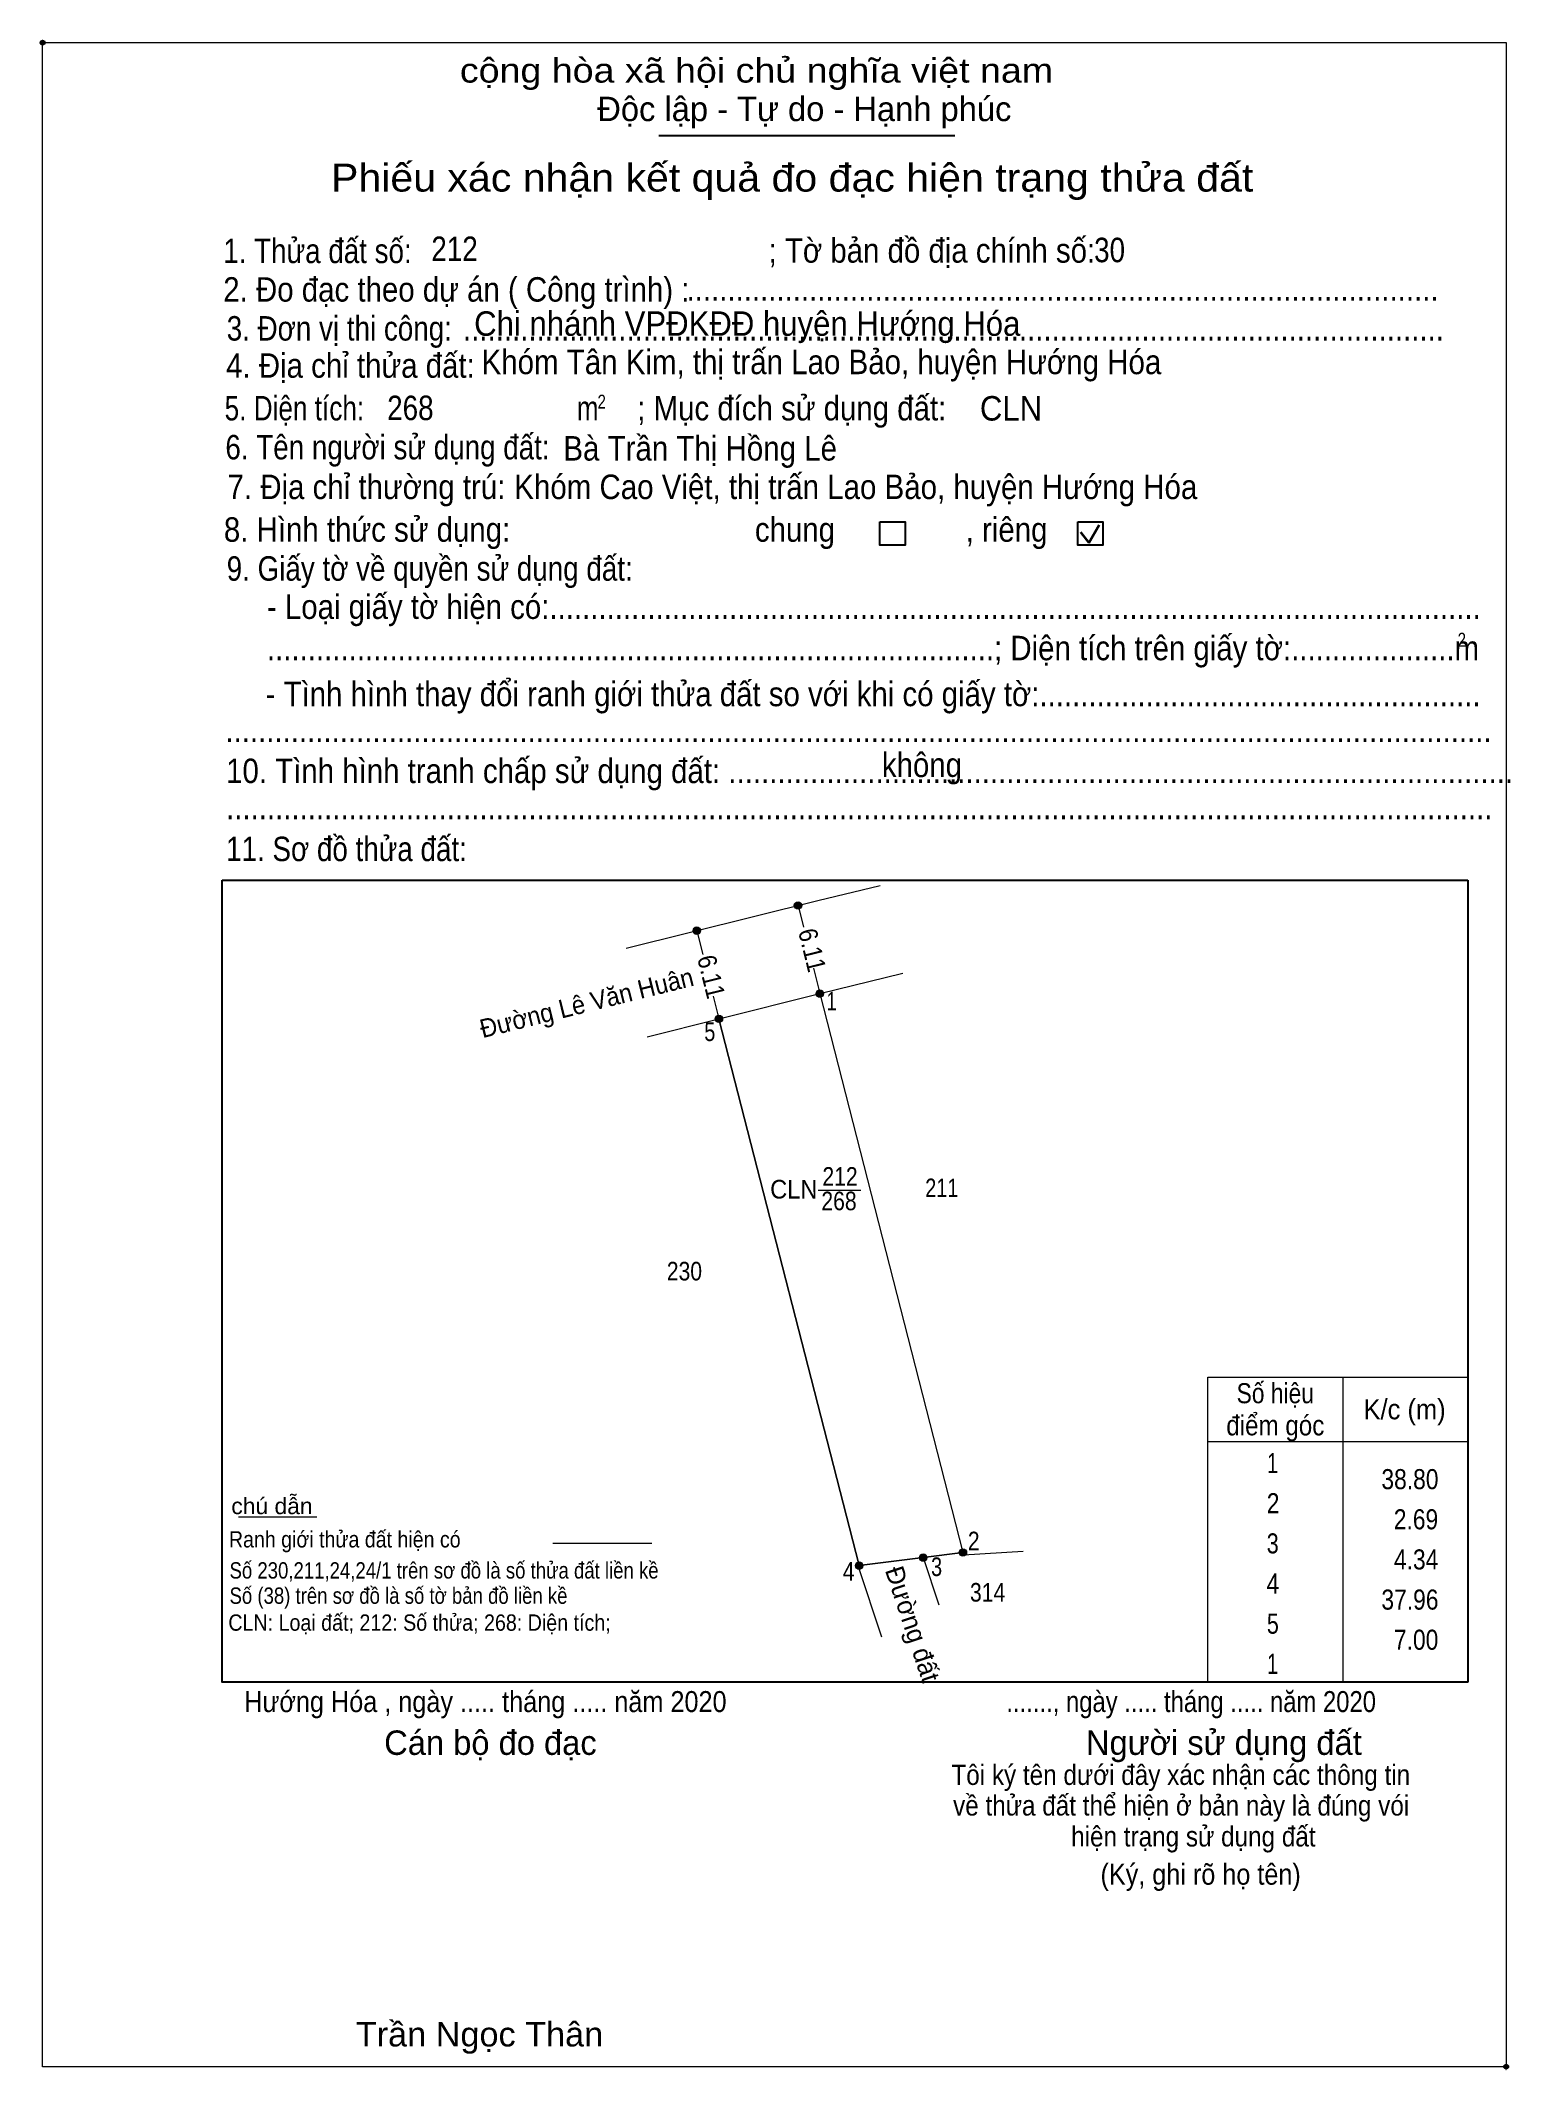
# Model space of a CAD drawing. Header units: metres. Extents: x 536390 to 536569, y 1837001 to 1837485.
# Drawn here: x 536390 to 536488.8, y 1837349 to 1837485.5 of the extents above.
import ezdxf
from ezdxf.enums import TextEntityAlignment as Align

# ---------------------------------------------------------------- set-up
doc = ezdxf.new("R2010")
doc.units = ezdxf.units.M
doc.header["$LTSCALE"] = 0.54
doc.header["$PDMODE"] = 32
doc.header["$PDSIZE"] = 0.27
for name, color, linetype, lineweight in [('1', 7, 'Continuous', 13), ('10', 7, 'Continuous', 13), ('17', 7, 'Continuous', 13), ('2', 7, 'Continuous', 25), ('36', 7, 'Continuous', 13), ('6', 7, 'Continuous', 13), ('63', 7, 'Continuous', 13)]:
    doc.layers.add(name, color=color, linetype=linetype, lineweight=lineweight)

msp = doc.modelspace()

# ---------------------------------------------------------------- hatches: boundary and pattern name
at = {"layer": '36'}
for points in [[(536441.15, 1837427.32, 1), (536440.65, 1837427.32, 1)], [(536434.34, 1837425.62, 1), (536433.84, 1837425.62, 1)], [(536442.62, 1837421.39, 1), (536442.12, 1837421.39, 1)], [(536435.83, 1837419.69, 1), (536435.33, 1837419.69, 1)], [(536445.26, 1837382.92, 1), (536444.76, 1837382.92, 1)], [(536449.57, 1837383.46, 1), (536449.07, 1837383.46, 1)], [(536452.24, 1837383.8, 1), (536451.74, 1837383.8, 1)]]:
    msp.add_hatch(color=256, dxfattribs=at).paths.add_polyline_path(points)

# ---------------------------------------------------------------- linework, layer by layer
at = {"layer": '1'}
msp.add_lwpolyline([(536442.37, 1837421.39), (536451.99, 1837383.8), (536449.32, 1837383.46), (536445.01, 1837382.92), (536435.58, 1837419.69)], close=True, dxfattribs=at)
at = {"layer": '10'}
for p, q in [((536442.37, 1837421.39), (536447.94, 1837422.77)), ((536435.58, 1837419.69), (536442.37, 1837421.39)), ((536442.37, 1837421.39), (536451.99, 1837383.8)), ((536430.75, 1837418.49), (536435.58, 1837419.69)), ((536444.94, 1837382.91), (536445.01, 1837382.92)), ((536446.53, 1837378.1), (536444.94, 1837382.91)), ((536451.99, 1837383.8), (536452.03, 1837383.63)), ((536452.03, 1837383.64), (536456.03, 1837383.89))]:
    msp.add_line(p, q, dxfattribs=at)
for points in [[(536429.34, 1837424.44), (536442.23, 1837427.65), (536446.42, 1837428.67)], [(536435.58, 1837419.69), (536445.01, 1837382.92), (536449.32, 1837383.46)]]:
    msp.add_lwpolyline(points, dxfattribs=at)
at = {"layer": '17'}
msp.add_line((536403.27, 1837386.21), (536408.54, 1837386.21), dxfattribs=at)
at = {"layer": '2'}
for p, q in [((536431.55, 1837479.11), (536451.45, 1837479.11)), ((536402.17, 1837429.01), (536485.95, 1837429.01)), ((536485.95, 1837429.01), (536485.95, 1837375.07))]:
    msp.add_line(p, q, dxfattribs=at)
at = {"layer": '2', "lineweight": 35}
for p, q in [((536459.9, 1837452.43), (536460.46, 1837451.7)), ((536460.46, 1837451.7), (536461.15, 1837452.92))]:
    msp.add_line(p, q, dxfattribs=at)
at = {"layer": '2', "lineweight": 13}
msp.add_lwpolyline([(536390.1, 1837485.35), (536488.52, 1837485.35), (536488.52, 1837349.22), (536390.1, 1837349.22)], close=True, dxfattribs=at)
at = {"layer": '2'}
for points in [[(536446.41, 1837453.13), (536448.1, 1837453.13), (536448.1, 1837451.56), (536446.41, 1837451.56)], [(536459.71, 1837453.13), (536461.4, 1837453.13), (536461.4, 1837451.56), (536459.71, 1837451.56)]]:
    msp.add_lwpolyline(points, close=True, dxfattribs=at)
msp.add_lwpolyline([(536485.95, 1837375.07), (536402.17, 1837375.07), (536402.17, 1837429.01)], dxfattribs=at)
for p in [(536390.1, 1837485.35), (536488.52, 1837349.22)]:
    msp.add_point(p, dxfattribs=at)
at = {"layer": '36'}
msp.add_line((536477.53, 1837395.59), (536477.53, 1837375.07), dxfattribs=at)
for centre in [(536440.9, 1837427.32), (536434.09, 1837425.62), (536442.37, 1837421.39), (536435.58, 1837419.69), (536445.01, 1837382.92), (536449.32, 1837383.46), (536451.99, 1837383.8)]:
    msp.add_circle(centre, 0.25, dxfattribs=at)
at = {"layer": '6'}
msp.add_line((536424.42, 1837384.42), (536431.08, 1837384.42), dxfattribs=at)
at = {"layer": '63'}
for p, q in [((536440.9, 1837427.32), (536441.26, 1837425.86)), ((536434.09, 1837425.62), (536434.49, 1837424.02)), ((536441.95, 1837423.09), (536442.37, 1837421.39)), ((536435.2, 1837421.21), (536435.58, 1837419.69)), ((536442.26, 1837408.18), (536445.12, 1837408.18)), ((536449.32, 1837383.46), (536451.99, 1837383.8)), ((536449.32, 1837383.46), (536450.38, 1837380.29))]:
    msp.add_line(p, q, dxfattribs=at)
for points in [[(536477.53, 1837375.07), (536468.46, 1837375.07), (536468.46, 1837395.59), (536477.53, 1837395.59)], [(536477.53, 1837395.59), (536485.96, 1837395.59), (536485.96, 1837375.07), (536477.53, 1837375.07)], [(536468.46, 1837391.27), (536477.53, 1837391.27), (536485.96, 1837391.27)]]:
    msp.add_lwpolyline(points, dxfattribs=at)

# ---------------------------------------------------------------- texts
at = {"layer": '1'}
for s, width, p in [('CLN', 0.95, (536440.615, 1837407.61)), ('212', 0.85, (536443.725, 1837408.47)), ('211', 0.8, (536450.57, 1837407.7)), ('268', 0.85, (536443.655, 1837406.82)), ('230', 0.85, (536433.26, 1837402.1)), ('314', 0.85, (536453.65, 1837380.5))]:
    msp.add_text(s, height=1.25, dxfattribs=dict(at, width=width)).set_placement(p, align=Align.CENTER)
msp.add_text('Đường đất', height=1.25, rotation=288.443, dxfattribs=at).set_placement((536448.0113, 1837378.7877), align=Align.CENTER)
at = {"layer": '2'}
for s, height, width, p in [('cộng hòa xã hội chủ nghĩa việt nam', 1.643, 1.15, (536418.16, 1837482.66)), ('1. Thửa đất số:', 1.643, 0.85, (536402.25, 1837470.52)), ('212', 1.647, 0.85, (536416.24, 1837470.66)), ('; Tờ bản đồ địa chính số:', 1.643, 0.9, (536438.92, 1837470.55)), ('30', 1.647, 0.85, (536460.81, 1837470.58)), ('2. Đo đạc theo dự án ( Công trình) : ', 1.644, 0.9, (536402.25, 1837467.93)), ('Chi nhánh VPĐKĐĐ huyện Hướng Hóa', 1.647, 0.95, (536419.12, 1837465.63)), ('............................................................................................', 1.644, 0.9, (536433.4, 1837467.99)), ('3. Đơn vị thi công:', 1.644, 0.85, (536402.48, 1837465.31)), ('4. Địa chỉ thửa đất:', 1.644, 0.9, (536402.44, 1837462.81)), ('........................................................................................................................', 1.644, 0.9, (536418.37, 1837465.31)), ('Khóm Tân Kim, thị trấn Lao Bảo, huyện Hướng Hóa', 1.647, 0.9, (536419.62, 1837463.05)), ('5. Diện tích:', 1.644, 0.8, (536402.34, 1837459.94)), ('268', 1.647, 0.85, (536413.27, 1837459.96)), ('m', 1.643, 0.8, (536426.02, 1837459.94)), ('2', 0.9386, 0.8, (536427.42, 1837460.73)), ('; Mục đích sử dụng đất:', 1.643, 0.9, (536430.09, 1837459.94)), ('CLN', 1.647, 0.95, (536453.13, 1837459.93)), ('6. Tên người sử dụng đất:', 1.644, 0.85, (536402.39, 1837457.32)), ('Bà Trần Thị Hồng Lê', 1.647, 0.9, (536425.12, 1837457.24)), ('7. Địa chỉ thường trú:', 1.644, 0.9, (536402.54, 1837454.65)), ('Khóm Cao Việt, thị trấn Lao Bảo, huyện Hướng Hóa', 1.647, 0.9, (536421.82, 1837454.65)), ('8. Hình thức sử dụng:', 1.644, 0.9, (536402.29, 1837451.78)), ('chung                , riêng', 1.643, 0.9, (536438, 1837451.78)), ('9. Giấy tờ về quyền sử dụng đất:', 1.644, 0.85, (536402.48, 1837449.16)), ('     - Loại giấy tờ hiện có:..................................................................................................................', 1.643, 0.9, (536402.44, 1837446.59)), ('     .........................................................................................; Diện tích trên giấy tờ:....................m', 1.643, 0.9, (536402.44, 1837443.81)), ('2', 0.9386, 0.8, (536485.26, 1837444.72)), ('     - Tình hình thay đổi ranh giới thửa đất so với khi có giấy tờ:......................................................', 1.643, 0.9, (536402.35, 1837440.72)), ('...........................................................................................................................................................', 1.643, 0.9, (536402.39, 1837438.31)), ('10. Tình hình tranh chấp sử dụng đất: ................................................................................................', 1.644, 0.9, (536402.44, 1837435.55)), ('không', 1.643, 0.9, (536446.54, 1837435.95)), ('...........................................................................................................................................................', 1.643, 0.9, (536402.44, 1837433.12)), ('11. Sơ đồ thửa đất:', 1.644, 0.85, (536402.44, 1837430.3)), ('Hướng Hóa , ngày ..... tháng ..... năm 2020', 1.41, 0.9, (536403.66, 1837373.07)), ('......., ngày ..... tháng ..... năm 2020', 1.41, 0.85, (536454.91, 1837373.07)), ('(Ký, ghi rõ họ tên)', 1.408, 0.9, (536461.24, 1837361.46)), ('Trần Ngọc Thân', 1.64, 1.05, (536411.16, 1837350.58))]:
    msp.add_text(s, height=height, dxfattribs=dict(at, width=width)).set_placement(p)
for s, p in [('Độc lập - Tự do - Hạnh phúc', (536427.4, 1837480.07)), ('Cán bộ đo đạc', (536413.07, 1837370.19)), ('Người sử dụng đất', (536460.26, 1837370.19))]:
    msp.add_text(s, height=1.643, dxfattribs=at).set_placement(p)
for s, height, width, p in [('Phiếu xác nhận kết quả đo đạc hiện trạng thửa đất', 1.877, 1.1, (536440.505, 1837475.33)), ('Tôi ký tên dưới đây xác nhận các thông tin', 1.357, 0.9, (536466.64, 1837368.17)), ('về thửa đất thể hiện ở bản này là đúng vói', 1.357, 0.9, (536466.665, 1837366.11)), ('hiện trạng sử dụng đất', 1.357, 0.9, (536467.485, 1837364.03))]:
    msp.add_text(s, height=height, dxfattribs=dict(at, width=width)).set_placement(p, align=Align.CENTER)
msp.add_text('.', height=0.4694, dxfattribs=at).set_placement((536488.5064, 1837348.97), align=Align.CENTER)
at = {"layer": '6'}
for s, height, width, p in [('chú dẫn', 1.094, 1.05, (536402.79, 1837386.38)), ('Ranh giới thửa đất hiện có ', 1.094, 0.9, (536402.63, 1837384.14)), ('Số 230,211,24,24/1 trên sơ đồ là số thửa đất liền kề', 1.098, 0.85, (536402.67, 1837382.05)), ('Số (38) trên sơ đồ là số tờ bản đồ liền kề', 1.098, 0.85, (536402.67, 1837380.35)), ('CLN: Loại đất; 212: Số thửa; 268: Diện tích;', 1.098, 0.9, (536402.59, 1837378.54))]:
    msp.add_text(s, height=height, dxfattribs=dict(at, width=width)).set_placement(p)
at = {"layer": '63'}
for s, rotation, width, p in [('6.11', 283.923, 0.9, (536441.2493, 1837424.1704)), ('6.11', 283.923, 0.9, (536434.4593, 1837422.3804)), ('Đường Lê Văn Huân', 13.952, 0.95, (536426.8343, 1837420.1655))]:
    msp.add_text(s, height=1.25, rotation=rotation, dxfattribs=dict(at, width=width)).set_placement(p, align=Align.CENTER)
for s, height, width, p in [(' 1', 1.25, 0.75, (536443.51, 1837420.26)), (' 5', 1.25, 0.8, (536435.34, 1837418.2)), ('38.80', 1.35, 0.85, (536483.97, 1837388.06)), ('2.69', 1.35, 0.85, (536483.95, 1837385.36)), (' 2', 1.25, 0.85, (536453.11, 1837383.95)), (' 4', 1.25, 0.85, (536444.7, 1837381.91)), (' 3', 1.25, 0.8, (536450.59, 1837382.22)), ('4.34', 1.35, 0.85, (536483.96, 1837382.66)), ('37.96', 1.35, 0.85, (536483.97, 1837379.96)), ('7.00', 1.35, 0.85, (536483.96, 1837377.26))]:
    msp.add_text(s, height=height, dxfattribs=dict(at, width=width)).set_placement(p, align=Align.RIGHT)
for s, width, p in [('Số hiệu', 0.85, (536472.995, 1837393.84)), ('K/c (m)', 0.95, (536481.69, 1837392.76)), ('điểm góc', 0.9, (536472.995, 1837391.68)), (' 1', 0.75, (536472.625, 1837389.14)), (' 2', 0.85, (536472.635, 1837386.44)), (' 3', 0.8, (536472.62, 1837383.74)), (' 4', 0.85, (536472.62, 1837381.04)), (' 5', 0.8, (536472.63, 1837378.34)), (' 1', 0.75, (536472.625, 1837375.64))]:
    msp.add_text(s, height=1.35, dxfattribs=dict(at, width=width)).set_placement(p, align=Align.CENTER)

doc.saveas('drawing.dxf')
